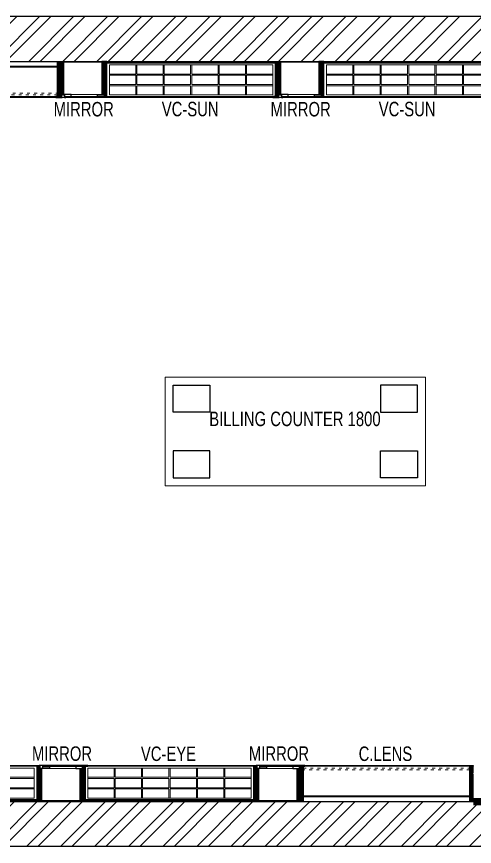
# Model space of a CAD drawing. Header units: feet. Extents: x 6972614 to 7004462, y -5279436 to -5273695.
# Drawn here: x 6982517 to 6985682, y -5279436 to -5273695 of the extents above; entities that cross this region are included whole.
import ezdxf

# ---------------------------------------------------------------- set-up
doc = ezdxf.new("R2010")
doc.units = ezdxf.units.FT
doc.header["$LTSCALE"] = 33
doc.header["$MEASUREMENT"] = 0
doc.linetypes.add('ACAD_ISO03W100', pattern=[30, 12, -18])
doc.layers.add('A-WALL', color=1, linetype='Continuous')
for name, color, linetype, lineweight in [('A-WALL HATCH', 251, 'Continuous', 0), ('LENS_DIMENSION', 193, 'Continuous', 0), ('LENS_TEXT', 31, 'Continuous', 5), ('LK-FF&E WALL', 1, 'Continuous', 9), ('LK-MIRROR', 133, 'Continuous', 13), ('LN-ELEVATION-1', 81, 'Continuous', 25), ('LN-ELEVATION-2', 103, 'Continuous', 20), ('LN-ELEVATION-3', 125, 'Continuous', 18), ('LN-ELEVATION-4', 145, 'Continuous', 13), ('LN-HATCH', 251, 'Continuous', 0), ('PLANO-TXT', 252, 'Continuous', 5)]:
    doc.layers.add(name, color=color, linetype=linetype, lineweight=lineweight)
doc.styles.add('LK TXT', font='GILC____.TTF', dxfattribs={"height": 100})
pattern_1 = [(45, (7858054.0837, 3504049.203), (-4.4901280605, 4.4901280605), [])]

# ---------------------------------------------------------------- blocks, each defined once
blk = doc.blocks.new('A$C3831afab')
at = {"layer": 'A-WALL HATCH'}
h = blk.add_hatch(dxfattribs=at)
h.set_pattern_fill('ANSI32', color=256, scale=444)
h.set_pattern_definition([(45, (-3391640.25, 5458740.59), (-117.733279, 117.733279), []), (45, (-3391561.76, 5458740.59), (-117.733279, 117.733279), [])])
h.paths.add_polyline_path([(-28718, 4891), (-28718, 5431), (-27858, 5431), (-27738, 5431), (-26168, 5431), (-310, 5431), (-310, 310), (-26168, 310), (-28718, 310), (-28718, 590), (-28718, 680), (-29048, 680), (-29048, 0), (0, 0), (0, 5741), (-26168, 5741), (-27738, 5741), (-27858, 5741), (-29048, 5741), (-29048, 4891)])
at = {"layer": 'A-WALL'}
blk.add_line((0, 0), (-29048, 0), dxfattribs=at)
for points in [[(0, 0), (0, 5741), (-26168, 5741), (-27738, 5741), (-27858, 5741), (-29048, 5741), (-29048, 4891), (-29048, 4891), (-29048, 4891), (-28718, 4891), (-28718, 5431), (-27858, 5431), (-27738, 5431), (-26168, 5431), (-310, 5431), (-310, 310)], [(-29048, 0), (-29048, 680), (-28718, 680), (-28718, 590), (-28718, 590), (-28718, 310), (-27858, 310), (-27738, 310), (-26168, 310), (-310, 310)]]:
    blk.add_lwpolyline(points, dxfattribs=at)
blk = doc.blocks.new('JJ SH 1200')
at = {"layer": 'LN-HATCH', "ltscale": 0.5}
h = blk.add_hatch(dxfattribs=at)
h.set_pattern_fill('ANSI31', color=256, scale=2)
h.set_pattern_definition([(45, (4097187.331, 1708800.267), (-4.4901280605, 4.4901280605), [])])
h.paths.add_polyline_path([(792.1, 220), (792.1, 30), (786.1, 30), (786.1, 20), (792.1, 20), (792.1, -24), (767.1, -24), (767.1, 220)])
h.paths.add_polyline_path([(-382.9, 180), (767.1, 180), (767.1, 186), (-382.9, 186)])
h.paths.add_polyline_path([(757.1, -24), (757.1, -30), (792.1, -30), (792.1, -24)])
h.paths.add_polyline_path([(-407.9, 220), (-407.9, 30), (-401.9, 30), (-401.9, 20), (-407.9, 20), (-407.9, -24), (-382.9, -24), (-382.9, 220)])
h.paths.add_polyline_path([(-372.9, -24), (-372.9, -30), (-407.9, -30), (-407.9, -24)])
at = {"layer": 'LN-ELEVATION-1', "ltscale": 0.5}
for points in [[(-407.9, 220), (-407.9, 30), (-401.9, 30), (-401.9, 20), (-407.9, 20), (-407.9, -24), (-382.9, -24), (-382.9, 220)], [(-382.9, 180), (767.1, 180), (767.1, 186), (-382.9, 186)], [(792.1, 220), (792.1, 30), (786.1, 30), (786.1, 20), (792.1, 20), (792.1, -24), (767.1, -24), (767.1, 220)], [(-372.9, -24), (-372.9, -30), (-407.9, -30), (-407.9, -24)], [(757.1, -24), (757.1, -30), (792.1, -30), (792.1, -24)]]:
    blk.add_lwpolyline(points, close=True, dxfattribs=at)
at = {"layer": 'LN-ELEVATION-3', "ltscale": 0.5}
for p, q in [((767.1, 220), (-382.9, 220)), ((757.1, -24), (-372.9, -24)), ((-372.9, -30), (757.1, -30))]:
    blk.add_line(p, q, dxfattribs=at)
at = {"layer": 'LN-ELEVATION-4', "linetype": 'ACAD_ISO03W100', "ltscale": 0.05}
blk.add_lwpolyline([(767.1, 0), (-382.9, 0), (-382.9, -12), (767.1, -12)], close=True, dxfattribs=at)
blk = doc.blocks.new('VC HD 1200')
at = {"layer": 'LN-HATCH', "ltscale": 0.5}
h = blk.add_hatch(dxfattribs=at)
h.set_pattern_fill('ANSI31', color=256, scale=2)
h.set_pattern_definition([(45, (3760859.753, 1795248.936), (-4.490128061, 4.490128061), [])])
h.paths.add_polyline_path([(-1200, 250), (-1200, 60), (-1194, 60), (-1194, 50), (-1200, 50), (-1200, 6), (-1182, 6), (-1182, 250)])
h = blk.add_hatch(dxfattribs=at)
h.set_pattern_fill('ANSI31', color=256, scale=2)
h.set_pattern_definition(pattern_1)
h.paths.add_polyline_path([(0, 250), (0, 60), (-6, 60), (-6, 50), (0, 50), (0, 6), (-18, 6), (-18, 250)])
h = blk.add_hatch(dxfattribs=at)
h.set_pattern_fill('ANSI31', color=256, scale=2)
h.set_pattern_definition([(45, (7858047.0837, 3504049.203), (-4.4901280605, 4.4901280605), [])])
h.paths.add_polyline_path([(-1165, 6), (-1165, 0), (-1200, 0), (-1200, 6)])
h = blk.add_hatch(dxfattribs=at)
h.set_pattern_fill('ANSI31', color=256, scale=2)
h.set_pattern_definition(pattern_1)
h.paths.add_polyline_path([(-28, 6), (-28, 0), (0, 0), (0, 6)])
at = {"layer": 'LN-ELEVATION-1', "ltscale": 0.5}
for points in [[(-1200, 250), (-1200, 60), (-1194, 60), (-1194, 50), (-1200, 50), (-1200, 6), (-1182, 6), (-1182, 250)], [(-18, 238), (-1182, 238), (-1182, 244), (-18, 244)], [(0, 250), (0, 60), (-6, 60), (-6, 50), (0, 50), (0, 6), (-18, 6), (-18, 250)], [(-1165, 6), (-1165, 0), (-1200, 0), (-1200, 6)], [(-35, 6), (-35, 0), (0, 0), (0, 6)]]:
    blk.add_lwpolyline(points, close=True, dxfattribs=at)
at = {"layer": 'LN-ELEVATION-3', "ltscale": 0.5}
for p, q in [((-1182, 250), (-18, 250)), ((-1165, 6), (-35, 6)), ((-35, 0), (-1165, 0))]:
    blk.add_line(p, q, dxfattribs=at)
for points in [[(-1165, 226), (-35, 226), (-35, 18), (-1165, 18)], [(-1165, 226), (-983.3, 226), (-983.3, 162), (-1165, 162)], [(-975.3, 226), (-793.7, 226), (-793.7, 162), (-975.3, 162)], [(-785.7, 226), (-604, 226), (-604, 162), (-785.7, 162)], [(-596, 226), (-414.3, 226), (-414.3, 162), (-596, 162)], [(-406.3, 226), (-224.7, 226), (-224.7, 162), (-406.3, 162)], [(-216.7, 226), (-35, 226), (-35, 162), (-216.7, 162)], [(-1165, 90), (-983.3, 90), (-983.3, 154), (-1165, 154)], [(-975.3, 154), (-793.7, 154), (-793.7, 90), (-975.3, 90)], [(-785.7, 154), (-604, 154), (-604, 90), (-785.7, 90)], [(-596, 154), (-414.3, 154), (-414.3, 90), (-596, 90)], [(-406.3, 154), (-224.7, 154), (-224.7, 90), (-406.3, 90)], [(-216.7, 154), (-35, 154), (-35, 90), (-216.7, 90)], [(-1165, 82), (-983.3, 82), (-983.3, 18), (-1165, 18)], [(-975.3, 82), (-793.7, 82), (-793.7, 18), (-975.3, 18)], [(-785.7, 82), (-604, 82), (-604, 18), (-785.7, 18)], [(-596, 82), (-414.3, 82), (-414.3, 18), (-596, 18)], [(-406.3, 82), (-224.7, 82), (-224.7, 18), (-406.3, 18)], [(-216.7, 82), (-35, 82), (-35, 18), (-216.7, 18)]]:
    blk.add_lwpolyline(points, close=True, dxfattribs=at)
blk = doc.blocks.new('MIRROR')
at = {"layer": 'LN-HATCH', "ltscale": 0.5}
h = blk.add_hatch(dxfattribs=at)
h.set_pattern_fill('ANSI31', color=256, scale=2)
h.set_pattern_definition([(45, (4060433.7416, 1708720.787), (-4.4901280605, 4.4901280605), [])])
h.paths.add_polyline_path([(212.9, 101.3), (230.9, 101.3), (230.9, -127.7), (212.9, -127.7)])
h.paths.add_polyline_path([(230.9, 95.3), (494.9, 95.3), (494.9, 101.3), (230.9, 101.3)])
h.paths.add_polyline_path([(512.9, 101.3), (494.9, 101.3), (494.9, -127.7), (512.9, -127.7)])
at = {"layer": 'Defpoints'}
blk.add_lwpolyline([(512.9, 101.3), (212.9, 101.3), (212.9, -148.7), (512.9, -148.7)], close=True, dxfattribs=at)
at = {"layer": 'LN-ELEVATION-1'}
for points in [[(212.9, 101.3), (230.9, 101.3), (230.9, -127.7), (212.9, -127.7)], [(230.9, 95.3), (494.9, 95.3), (494.9, 101.3), (230.9, 101.3)], [(512.9, 101.3), (494.9, 101.3), (494.9, -127.7), (512.9, -127.7)], [(259.9, -141.7), (259.9, -127.7), (214.9, -127.7), (214.9, -148.7), (223.9, -148.7), (223.9, -147.2), (216.4, -147.2), (216.4, -141.7)], [(442.9, -141.7), (442.9, -127.7), (487.9, -127.7), (487.9, -148.7), (478.9, -148.7), (478.9, -147.2), (486.4, -147.2), (486.4, -141.7)], [(504.9, -148.7), (504.9, -147.2), (509.4, -147.2), (509.4, -129.2), (487.9, -129.2), (487.9, -127.7), (510.9, -127.7), (510.9, -148.7)]]:
    blk.add_lwpolyline(points, close=True, dxfattribs=at)
at = {"layer": 'LN-ELEVATION-2', "color": 4, "lineweight": 0}
blk.add_lwpolyline([(216.4, -141.7), (486.4, -141.7), (486.4, -147.2), (216.4, -147.2)], close=True, dxfattribs=at)
at = {"layer": 'LN-ELEVATION-2'}
blk.add_lwpolyline([(259.9, -141.7), (442.9, -141.7), (442.9, -127.7), (259.9, -127.7)], close=True, dxfattribs=at)
at = {"layer": 'LN-ELEVATION-4', "ltscale": 0.5}
blk.add_line((478.9, -148.7), (223.9, -148.7), dxfattribs=at)
blk = doc.blocks.new('A$Ced17bd27')
at = {"layer": 'LN-ELEVATION-1'}
for points in [[(55, 695), (310, 695), (310, 509), (55, 509)], [(1745, 695), (1490, 695), (1490, 509), (1745, 509)], [(55, 55), (310, 55), (310, 241), (55, 241)], [(1745, 55), (1490, 55), (1490, 241), (1745, 241)]]:
    blk.add_lwpolyline(points, close=True, dxfattribs=at)
at = {"layer": 'LN-ELEVATION-2'}
blk.add_lwpolyline([(1800, 0), (1800, 750), (0, 750), (0, 0)], close=True, dxfattribs=at)
at = {"layer": 'PLANO-TXT', "linetype": 'Continuous', "ltscale": 3, "insert": (898, 461.6, -23744), "char_height": 100, "width": 1703.5, "attachment_point": 5, "style": 'LK TXT'}
blk.add_mtext('BILLING COUNTER 1800', dxfattribs=at)

msp = doc.modelspace()

# ---------------------------------------------------------------- linework, layer by layer
at = {"layer": 'LK-MIRROR', "linetype": 'ACAD_ISO03W100', "ltscale": 0.05, "const_width": 50}
msp.add_lwpolyline([(6987224.4, -5279126), (6985674.4, -5279126)], dxfattribs=at)

# ---------------------------------------------------------------- block references
at = {"layer": 'LENS_DIMENSION'}
for name, p in [('A$C3831afab', (7004461.8, -5279436)), ('A$Ced17bd27', (6983543.8, -5276940.5))]:
    msp.add_blockref(name, p, dxfattribs=at)
at = {"layer": 'LK-FF&E WALL', "xscale": -1}
for name, p in [('JJ SH 1200', (6982416.5, -5274225)), ('MIRROR', (6983337.4, -5274106.4)), ('MIRROR', (6984837.4, -5274106.4))]:
    msp.add_blockref(name, p, dxfattribs=at)
at = {"layer": 'LK-FF&E WALL'}
for p in [(6984324.4, -5274255), (6985824.4, -5274255)]:
    msp.add_blockref('VC HD 1200', p, dxfattribs=at)
at = {"layer": 'LK-FF&E WALL', "xscale": -1, "rotation": 180}
for name, p in [('VC HD 1200', (6982674.4, -5278876)), ('VC HD 1200', (6984174.4, -5278876)), ('JJ SH 1200', (6984882.4, -5278906))]:
    msp.add_blockref(name, p, dxfattribs=at)
at = {"layer": 'LK-FF&E WALL', "rotation": 180}
for p in [(6983187.4, -5279024.7), (6984687.4, -5279024.7)]:
    msp.add_blockref('MIRROR', p, dxfattribs=at)

# ---------------------------------------------------------------- texts
at = {"layer": 'LENS_TEXT', "linetype": 'Continuous', "ltscale": 3, "char_height": 100, "width": 324.474, "attachment_point": 5, "style": 'LK TXT'}
for insert in [(6982981.4, -5274336.4, -23744), (6984481.4, -5274336.4, -23744), (6982831.4, -5278794.7, -23744), (6984331.4, -5278794.7, -23744)]:
    msp.add_mtext('{\\C7;MIRROR}', dxfattribs=dict(at, insert=insert))
at = {"layer": 'PLANO-TXT', "linetype": 'Continuous', "ltscale": 3, "char_height": 100, "width": 149.547, "attachment_point": 5, "style": 'LK TXT'}
for s, insert in [('VC-SUN', (6983717.6, -5274335.4, -23744)), ('VC-SUN', (6985217.6, -5274335.4, -23744)), ('VC-EYE', (6983567.6, -5278795.7, -23744)), ('C.LENS', (6985067.6, -5278795.7, -23744))]:
    msp.add_mtext(s, dxfattribs=dict(at, insert=insert))

doc.saveas('drawing.dxf')
